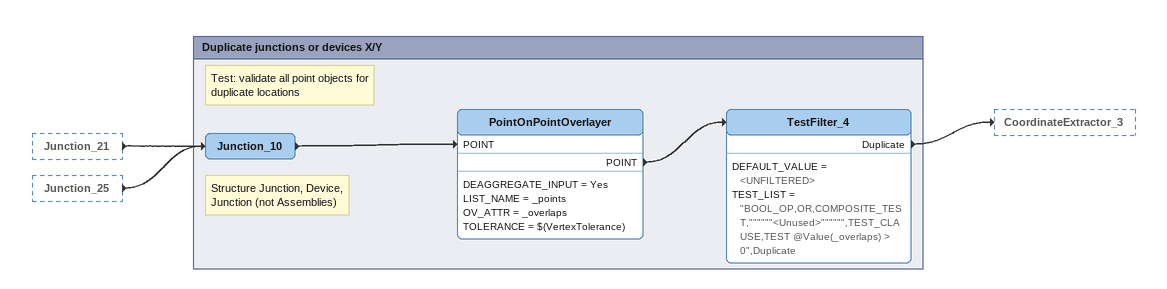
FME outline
Junction_21 [outside]
    -> Junction_10
Junction_25 [outside]
    -> Junction_10

Bookmark: Duplicate junctions or devices X/Y
Note: Test: validate all point objects for duplicate locations
Note: Structure Junction, Device, Junction (not Assemblies)
Junction_10
    -> PointOnPointOverlayer [POINT]
PointOnPointOverlayer
    DEAGGREGATE_INPUT = Yes
    LIST_NAME = _points
    OV_ATTR = _overlaps
    TOLERANCE = $(VertexTolerance)
    POINT -> TestFilter_4
TestFilter_4
    DEFAULT_VALUE = <UNFILTERED>
    TEST_LIST = "BOOL_OP,OR,COMPOSITE_TEST,""""""<Unused>"""""",TEST_CLAUSE,TEST @Value(_overlaps) > 0",Duplicate
    Duplicate -> CoordinateExtractor_3
